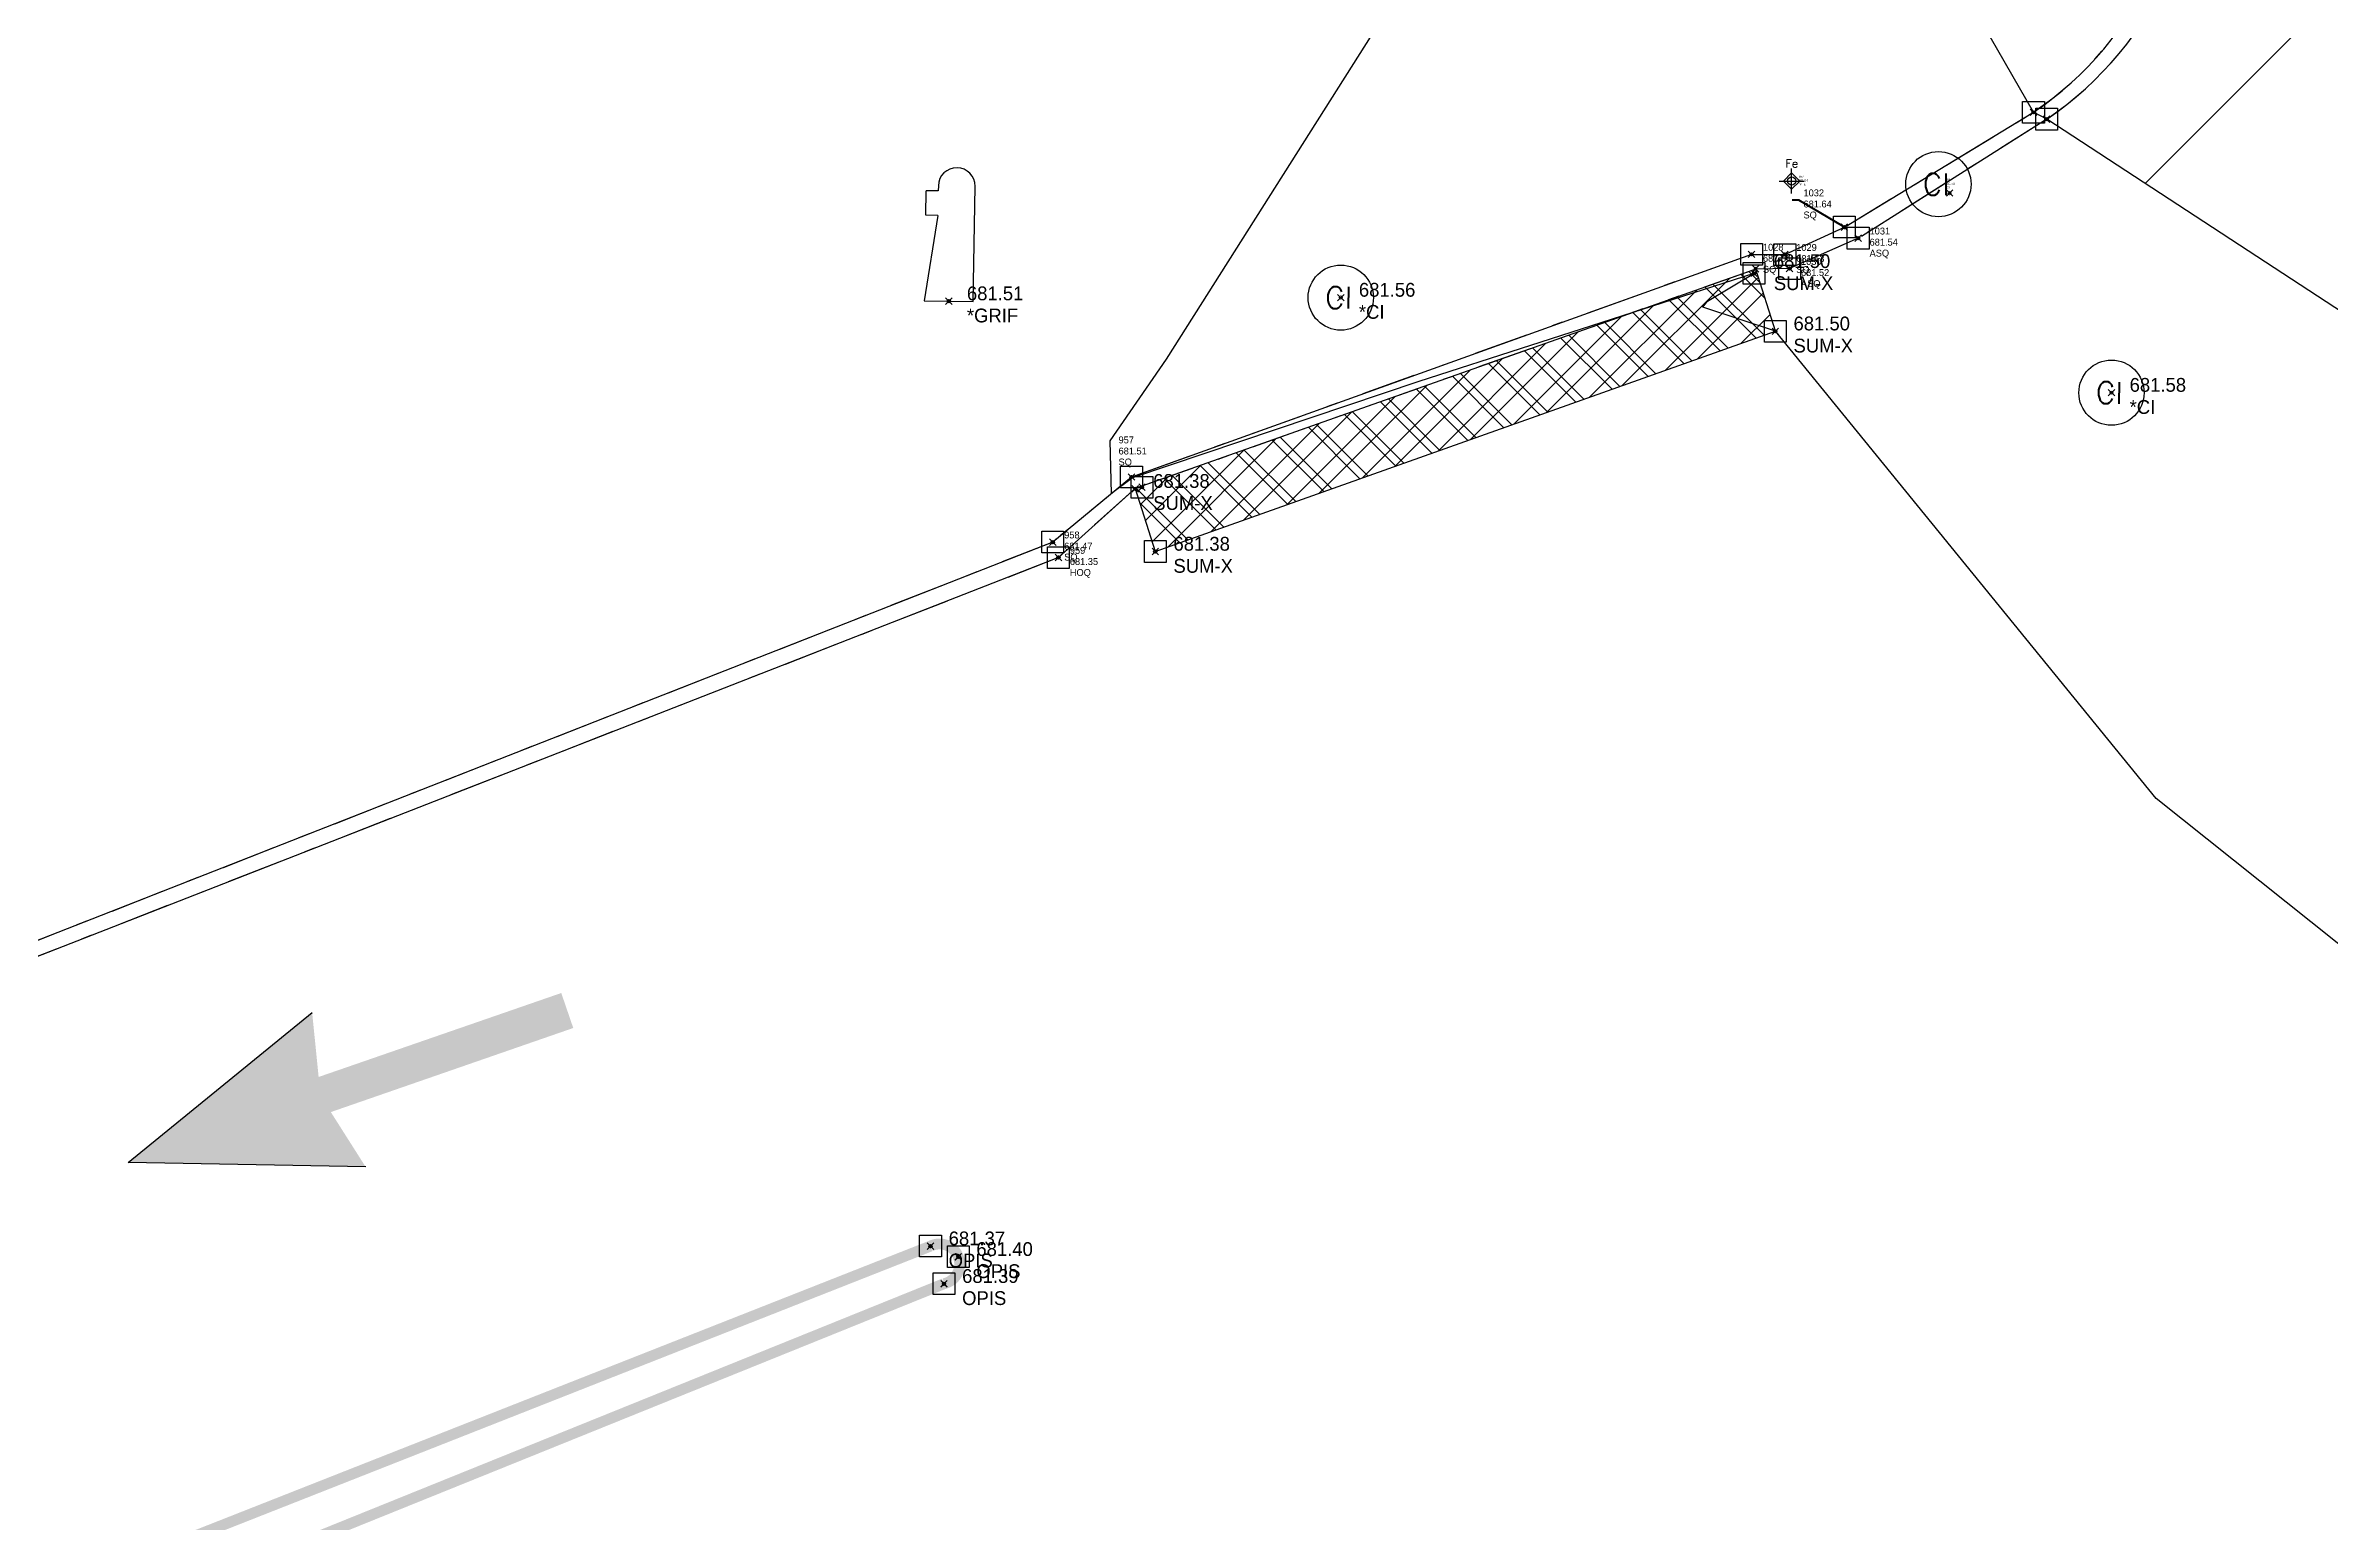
# Model space of a CAD drawing. Extents: x 350769 to 354978, y 6304672 to 6307963.
# Drawn here: x 352764.64 to 352785.66, y 6305500.54 to 6305514.13 of the extents above; entities that cross this region are included whole.
import ezdxf

# ---------------------------------------------------------------- set-up
doc = ezdxf.new("R2010")
doc.units = 0
doc.header["$PDMODE"] = 35
doc.header["$PDSIZE"] = 0.03
for name, pattern in [('CONTINUOS', [0]), ('DASHED', [19.05, 12.7, -6.35]), ('JPG_DASHDOT', [1, 0.5, -0.25, 0, -0.25])]:
    doc.linetypes.add(name, pattern=pattern)
doc.layers.get('0').update_dxf_attribs({"linetype": 'CONTINUOUS'})
for name, color, linetype in [('0-LEVANTAMIENTO 2020.SEP', 252, 'CONTINUOUS'), ('1-PAVIMENTO', 161, 'CONTINUOUS'), ('1-PAVIMENTO PINTURA', 7, 'DASHED'), ('1-SEÑALETICA', 2, 'CONTINUOUS'), ('1-SOLERA', 212, 'CONTINUOUS'), ('1-SUMIDERO', 190, 'CONTINUOUS'), ('2-ACHURADO JARDINERA', 252, 'CONTINUOUS'), ('2-ACHURADO VEREDA', 252, 'CONTINUOUS'), ('C-TINN', 5, 'CONTINUOUS'), ('C-TOPO-MINR', 8, 'CONTINUOUS'), ('TOP-URB-SOLERAS', 2, 'JPG_DASHDOT'), ('V-NODE - 2013', 4, 'CONTINUOUS'), ('V-NODE DIC 2005', 4, 'CONTINUOUS'), ('V-NODE-TEXT', 1, 'CONTINUOUS'), ('V-NODE-TEXT 2013', 2, 'CONTINUOUS'), ('V-NODE-TEXT DIC 2005', 2, 'CONTINUOUS'), ('Z-CI', 253, 'CONTINUOUS'), ('Z-CR', 253, 'CONTINUOUS'), ('Z-GRIF', 253, 'CONTINUOUS'), ('Z-PFE', 253, 'CONTINUOUS')]:
    doc.layers.add(name, color=color, linetype=linetype)
doc.layers.add('0_ASD_TOPOGRAFIA_ELEMENTOS', color=7, linetype='CONTINUOS', lineweight=5, true_color=0xbdbdbd)
doc.styles.add('ROMANS', font='romans.shx', dxfattribs={"width": 0.65})
doc.dimstyles.get("Standard").update_dxf_attribs({"dimtxt": 0.18, "dimasz": 0.18, "dimexe": 0.18, "dimexo": 0.0625, "dimgap": 0.09, "dimtad": 0, "dimtih": 1, "dimtoh": 1, "dimdec": 4, "dimzin": 0, "dimdsep": 46, "dimtxsty": 'Standard', "dimcen": 0.09, "dimadec": 0, "dimazin": 0, "dimtfac": 1, "dimtdec": 4, "dimtofl": 0, "dimtmove": 0, "dimatfit": 3, "dimfxl": 1, "dimtolj": 1, "dimtzin": 0, "dimarcsym": 0})

# ---------------------------------------------------------------- blocks, each defined once
blk = doc.blocks.new('CI')
at = {"layer": 'Z-CI'}
blk.add_circle((0, 0), 1.2, dxfattribs=at)
at = {"layer": 'Z-CI', "style": 'ROMANS'}
blk.add_text('CI', height=0.8, rotation=360, dxfattribs=at).set_placement((-0.579, -0.402))
blk = doc.blocks.new('GRIF')
at = {"layer": 'Z-GRIF'}
for p, q in [((-0.281, 2.651), (-0.281, 2.531)), ((0.562, 0), (0.562, 2.651)), ((-0.562, 1.969), (-0.562, 2.531)), ((-0.281, 2.531), (-0.562, 2.531)), ((-0.281, 1.969), (-0.562, 0)), ((-0.281, 1.969), (-0.562, 1.969)), ((-0.562, 0), (0.562, 0))]:
    blk.add_line(p, q, dxfattribs=at)
blk.add_arc((0.141, 2.651), 0.422, 0, 180, dxfattribs=at)
blk.add_point((0, 0), dxfattribs=at)
blk = doc.blocks.new('A$C00085B3A')
at = {"layer": '1-SEÑALETICA'}
blk.add_hatch(color=256, dxfattribs=at).paths.add_polyline_path([(0.999, 1.408), (0.621, 1.281), (0.476, 2.848), (0.25, 2.828), (0.394, 1.26), (0, 1.316), (0.624, 0)])
for p, q in [((0.999, 1.408), (0.624, 0)), ((0.624, 0), (0, 1.316))]:
    blk.add_line(p, q, dxfattribs=at)
blk = doc.blocks.new('*U479', base_point=(352773.907, 6305509.56))
at = {"layer": 'V-NODE - 2013', "lineweight": -2}
blk.add_point((352773.907, 6305509.56), dxfattribs=at)
at = {"layer": 'V-NODE-TEXT 2013', "linetype": 'ByBlock', "char_height": 0.0635}
for s, insert, attachment_point in [('958', (352774.012, 6305509.593), 7), ('681.47', (352774.012, 6305509.555), 1), ('SQ', (352774.012, 6305509.454), 1)]:
    blk.add_mtext(s, dxfattribs=dict(at, insert=insert, attachment_point=attachment_point))
blk = doc.blocks.new('*U484', base_point=(352780.335, 6305512.208))
at = {"layer": 'V-NODE - 2013', "lineweight": -2}
blk.add_point((352780.335, 6305512.208), dxfattribs=at)
at = {"layer": 'V-NODE-TEXT 2013', "linetype": 'ByBlock', "char_height": 0.0635}
for s, insert, attachment_point in [('1028', (352780.44, 6305512.241), 7), ('SQ', (352780.44, 6305512.102), 1), ('681.64', (352780.44, 6305512.203), 1)]:
    blk.add_mtext(s, dxfattribs=dict(at, insert=insert, attachment_point=attachment_point))
blk = doc.blocks.new('*U485', base_point=(352780.641, 6305512.206))
at = {"layer": 'V-NODE - 2013', "lineweight": -2}
blk.add_point((352780.641, 6305512.206), dxfattribs=at)
at = {"layer": 'V-NODE-TEXT 2013', "linetype": 'ByBlock', "char_height": 0.0635}
for s, insert, attachment_point in [('1029', (352780.746, 6305512.239), 7), ('SQ', (352780.746, 6305512.1), 1), ('681.63', (352780.746, 6305512.201), 1)]:
    blk.add_mtext(s, dxfattribs=dict(at, insert=insert, attachment_point=attachment_point))
blk = doc.blocks.new('*U523', base_point=(352773.959, 6305509.418))
at = {"layer": 'V-NODE - 2013', "lineweight": -2}
blk.add_point((352773.959, 6305509.418), dxfattribs=at)
at = {"layer": 'V-NODE-TEXT 2013', "linetype": 'ByBlock', "char_height": 0.0635}
for s, insert, attachment_point in [('959', (352774.064, 6305509.451), 7), ('681.35', (352774.064, 6305509.413), 1), ('HOQ', (352774.064, 6305509.312), 1)]:
    blk.add_mtext(s, dxfattribs=dict(at, insert=insert, attachment_point=attachment_point))
blk = doc.blocks.new('*U569', base_point=(352780.685, 6305512.077))
at = {"layer": 'V-NODE - 2013', "lineweight": -2}
blk.add_point((352780.685, 6305512.077), dxfattribs=at)
at = {"layer": 'V-NODE-TEXT 2013', "linetype": 'ByBlock', "char_height": 0.0635}
for s, insert, attachment_point in [('681.52', (352780.79, 6305512.072), 1), ('1030', (352780.79, 6305512.11), 7), ('ASQ', (352780.79, 6305511.971), 1)]:
    blk.add_mtext(s, dxfattribs=dict(at, insert=insert, attachment_point=attachment_point))
blk = doc.blocks.new('*U570', base_point=(352781.316, 6305512.357))
at = {"layer": 'V-NODE - 2013', "lineweight": -2}
blk.add_point((352781.316, 6305512.357), dxfattribs=at)
at = {"layer": 'V-NODE-TEXT 2013', "linetype": 'ByBlock', "char_height": 0.0635}
for s, insert, attachment_point in [('ASQ', (352781.421, 6305512.251), 1), ('681.54', (352781.421, 6305512.352), 1), ('1031', (352781.421, 6305512.39), 7)]:
    blk.add_mtext(s, dxfattribs=dict(at, insert=insert, attachment_point=attachment_point))
blk = doc.blocks.new('PFE')
for p, q in [((-1.22, 0), (1.22, 0)), ((0, 0.79), (-0.79, 0)), ((-0.79, 0), (0, -0.79)), ((0, -1.22), (0, 1.22)), ((0.79, 0), (0, 0.79)), ((0, -0.79), (0.79, 0))]:
    blk.add_line(p, q)
blk.add_circle((0, 0), 0.397)
at = {"style": 'ROMANS'}
blk.add_text('Fe', height=0.8, dxfattribs=at).set_placement((-0.6, 1.31))
blk = doc.blocks.new('*U772', base_point=(352780.704, 6305512.883))
at = {"layer": 'Z-PFE', "linetype": 'ByBlock', "lineweight": -2, "xscale": 0.09408068854547572, "yscale": 0.09408068854547572, "zscale": 0.09408068854547572}
blk.add_blockref('PFE', (352780.704, 6305512.883), dxfattribs=at)
at = {"layer": 'V-NODE-TEXT', "linetype": 'ByBlock', "char_height": 0.02}
for s, insert, attachment_point in [('687', (352780.769, 6305512.923), 4), ('681.54', (352780.769, 6305512.898), 1), ('°PFE', (352780.769, 6305512.853), 4)]:
    blk.add_mtext(s, dxfattribs=dict(at, insert=insert, attachment_point=attachment_point))
blk = doc.blocks.new('*U802', base_point=(352782.054, 6305512.854))
at = {"layer": 'Z-CI', "linetype": 'ByBlock', "lineweight": -2, "xscale": 0.25, "yscale": 0.25, "zscale": 0.25}
blk.add_blockref('CI', (352782.054, 6305512.854), dxfattribs=at)
at = {"layer": 'V-NODE-TEXT', "linetype": 'ByBlock', "char_height": 0.02}
for s, insert, attachment_point in [('686', (352782.119, 6305512.894), 4), ('681.54', (352782.119, 6305512.869), 1), ('°CI', (352782.119, 6305512.824), 4)]:
    blk.add_mtext(s, dxfattribs=dict(at, insert=insert, attachment_point=attachment_point))
blk = doc.blocks.new('*U1327')
at = {"color": 0, "linetype": 'ByBlock', "lineweight": -2, "transparency": 16777216}
blk.add_point((0, 0), dxfattribs=at)
blk = doc.blocks.new('*U3364', base_point=(352772.969, 6305502.678))
at = {"layer": 'V-NODE-TEXT DIC 2005', "linetype": 'ByBlock', "char_height": 0.127}
for s, insert, attachment_point in [('681.39', (352773.136, 6305502.749), 4), ('OPIS', (352773.136, 6305502.61), 1)]:
    blk.add_mtext(s, dxfattribs=dict(at, insert=insert, attachment_point=attachment_point))
blk = doc.blocks.new('*U3365', base_point=(352772.969, 6305502.678))
at = {"layer": 'V-NODE-TEXT DIC 2005', "color": 2, "lineweight": -2}
blk.add_blockref('*U3364', (352772.969, 6305502.678), dxfattribs=at)
blk = doc.blocks.new('*U3362', base_point=(352772.845, 6305503.024))
at = {"layer": 'V-NODE-TEXT DIC 2005', "linetype": 'ByBlock', "char_height": 0.127}
for s, insert, attachment_point in [('681.37', (352773.012, 6305503.095), 4), ('OPIS', (352773.012, 6305502.956), 1)]:
    blk.add_mtext(s, dxfattribs=dict(at, insert=insert, attachment_point=attachment_point))
blk = doc.blocks.new('*U3363', base_point=(352772.845, 6305503.024))
at = {"layer": 'V-NODE-TEXT DIC 2005', "color": 2, "lineweight": -2}
blk.add_blockref('*U3362', (352772.845, 6305503.024), dxfattribs=at)
blk = doc.blocks.new('*U3340', base_point=(352773.1, 6305502.926))
at = {"layer": 'V-NODE-TEXT DIC 2005', "linetype": 'ByBlock', "char_height": 0.127}
for s, insert, attachment_point in [('681.40', (352773.267, 6305502.997), 4), ('OPIS', (352773.267, 6305502.858), 1)]:
    blk.add_mtext(s, dxfattribs=dict(at, insert=insert, attachment_point=attachment_point))
blk = doc.blocks.new('*U3341', base_point=(352773.1, 6305502.926))
at = {"layer": 'V-NODE-TEXT DIC 2005', "color": 2, "lineweight": -2}
blk.add_blockref('*U3340', (352773.1, 6305502.926), dxfattribs=at)
blk = doc.blocks.new('*U2040', base_point=(352780.435, 6305512.017))
at = {"layer": 'V-NODE-TEXT DIC 2005', "linetype": 'ByBlock', "char_height": 0.127}
for s, insert, attachment_point in [('681.50', (352780.602, 6305512.088), 4), ('SUM-X', (352780.602, 6305511.949), 1)]:
    blk.add_mtext(s, dxfattribs=dict(at, insert=insert, attachment_point=attachment_point))
blk = doc.blocks.new('*U2041', base_point=(352780.435, 6305512.017))
at = {"layer": 'V-NODE-TEXT DIC 2005', "color": 2, "lineweight": -2}
blk.add_blockref('*U2040', (352780.435, 6305512.017), dxfattribs=at)
blk = doc.blocks.new('*U2038', base_point=(352780.616, 6305511.443))
at = {"layer": 'V-NODE-TEXT DIC 2005', "linetype": 'ByBlock', "char_height": 0.127}
for s, insert, attachment_point in [('681.50', (352780.783, 6305511.514), 4), ('SUM-X', (352780.783, 6305511.375), 1)]:
    blk.add_mtext(s, dxfattribs=dict(at, insert=insert, attachment_point=attachment_point))
blk = doc.blocks.new('*U2039', base_point=(352780.616, 6305511.443))
at = {"layer": 'V-NODE-TEXT DIC 2005', "color": 2, "lineweight": -2}
blk.add_blockref('*U2038', (352780.616, 6305511.443), dxfattribs=at)
blk = doc.blocks.new('*U2036', base_point=(352774.726, 6305509.994))
at = {"layer": 'V-NODE-TEXT DIC 2005', "linetype": 'ByBlock', "char_height": 0.127}
for s, insert, attachment_point in [('681.38', (352774.893, 6305510.065), 4), ('SUM-X', (352774.893, 6305509.926), 1)]:
    blk.add_mtext(s, dxfattribs=dict(at, insert=insert, attachment_point=attachment_point))
blk = doc.blocks.new('*U2037', base_point=(352774.726, 6305509.994))
at = {"layer": 'V-NODE-TEXT DIC 2005', "color": 2, "lineweight": -2}
blk.add_blockref('*U2036', (352774.726, 6305509.994), dxfattribs=at)
blk = doc.blocks.new('*U2034', base_point=(352774.912, 6305509.416))
at = {"layer": 'V-NODE-TEXT DIC 2005', "linetype": 'ByBlock', "char_height": 0.127}
for s, insert, attachment_point in [('681.38', (352775.079, 6305509.487), 4), ('SUM-X', (352775.079, 6305509.348), 1)]:
    blk.add_mtext(s, dxfattribs=dict(at, insert=insert, attachment_point=attachment_point))
blk = doc.blocks.new('*U2035', base_point=(352774.912, 6305509.416))
at = {"layer": 'V-NODE-TEXT DIC 2005', "color": 2, "lineweight": -2}
blk.add_blockref('*U2034', (352774.912, 6305509.416), dxfattribs=at)
blk = doc.blocks.new('*U1618', base_point=(352776.618, 6305511.753))
at = {"layer": 'V-NODE-TEXT DIC 2005', "linetype": 'ByBlock', "char_height": 0.127}
for s, insert, attachment_point in [('681.56', (352776.785, 6305511.824), 4), ('*CI', (352776.785, 6305511.685), 1)]:
    blk.add_mtext(s, dxfattribs=dict(at, insert=insert, attachment_point=attachment_point))
blk = doc.blocks.new('*U1619', base_point=(352776.618, 6305511.753))
at = {"layer": 'V-NODE-TEXT DIC 2005', "color": 2, "lineweight": -2}
blk.add_blockref('*U1618', (352776.618, 6305511.753), dxfattribs=at)
blk = doc.blocks.new('*U1614', base_point=(352783.708, 6305510.879))
at = {"layer": 'V-NODE-TEXT DIC 2005', "linetype": 'ByBlock', "char_height": 0.127}
for s, insert, attachment_point in [('681.58', (352783.875, 6305510.95), 4), ('*CI', (352783.875, 6305510.811), 1)]:
    blk.add_mtext(s, dxfattribs=dict(at, insert=insert, attachment_point=attachment_point))
blk = doc.blocks.new('*U1615', base_point=(352783.708, 6305510.879))
at = {"layer": 'V-NODE-TEXT DIC 2005', "color": 2, "lineweight": -2}
blk.add_blockref('*U1614', (352783.708, 6305510.879), dxfattribs=at)
blk = doc.blocks.new('*U1502', base_point=(352773.012, 6305511.72))
at = {"layer": 'V-NODE-TEXT DIC 2005', "linetype": 'ByBlock', "char_height": 0.127}
for s, insert, attachment_point in [('681.51', (352773.179, 6305511.791), 4), ('*GRIF', (352773.179, 6305511.652), 1)]:
    blk.add_mtext(s, dxfattribs=dict(at, insert=insert, attachment_point=attachment_point))
blk = doc.blocks.new('*U1503', base_point=(352773.012, 6305511.72))
at = {"layer": 'V-NODE-TEXT DIC 2005', "color": 2, "lineweight": -2}
blk.add_blockref('*U1502', (352773.012, 6305511.72), dxfattribs=at)
blk = doc.blocks.new('*U4737', base_point=(352773.907, 6305509.56))
at = {"layer": 'V-NODE - 2013', "lineweight": -2}
blk.add_point((352773.907, 6305509.56), dxfattribs=at)
at = {"layer": 'V-NODE-TEXT 2013', "linetype": 'ByBlock', "char_height": 0.0635}
for s, insert, attachment_point in [('958', (352774.012, 6305509.593), 7), ('681.47', (352774.012, 6305509.555), 1), ('SQ', (352774.012, 6305509.454), 1)]:
    blk.add_mtext(s, dxfattribs=dict(at, insert=insert, attachment_point=attachment_point))
blk = doc.blocks.new('*U4742', base_point=(352780.335, 6305512.208))
at = {"layer": 'V-NODE - 2013', "lineweight": -2}
blk.add_point((352780.335, 6305512.208), dxfattribs=at)
at = {"layer": 'V-NODE-TEXT 2013', "linetype": 'ByBlock', "char_height": 0.0635}
for s, insert, attachment_point in [('1028', (352780.44, 6305512.241), 7), ('SQ', (352780.44, 6305512.102), 1), ('681.64', (352780.44, 6305512.203), 1)]:
    blk.add_mtext(s, dxfattribs=dict(at, insert=insert, attachment_point=attachment_point))
blk = doc.blocks.new('*U4743', base_point=(352780.641, 6305512.206))
at = {"layer": 'V-NODE - 2013', "lineweight": -2}
blk.add_point((352780.641, 6305512.206), dxfattribs=at)
at = {"layer": 'V-NODE-TEXT 2013', "linetype": 'ByBlock', "char_height": 0.0635}
for s, insert, attachment_point in [('1029', (352780.746, 6305512.239), 7), ('SQ', (352780.746, 6305512.1), 1), ('681.63', (352780.746, 6305512.201), 1)]:
    blk.add_mtext(s, dxfattribs=dict(at, insert=insert, attachment_point=attachment_point))
blk = doc.blocks.new('*U4781', base_point=(352773.959, 6305509.418))
at = {"layer": 'V-NODE - 2013', "lineweight": -2}
blk.add_point((352773.959, 6305509.418), dxfattribs=at)
at = {"layer": 'V-NODE-TEXT 2013', "linetype": 'ByBlock', "char_height": 0.0635}
for s, insert, attachment_point in [('959', (352774.064, 6305509.451), 7), ('681.35', (352774.064, 6305509.413), 1), ('HOQ', (352774.064, 6305509.312), 1)]:
    blk.add_mtext(s, dxfattribs=dict(at, insert=insert, attachment_point=attachment_point))
blk = doc.blocks.new('*U4827', base_point=(352780.685, 6305512.077))
at = {"layer": 'V-NODE - 2013', "lineweight": -2}
blk.add_point((352780.685, 6305512.077), dxfattribs=at)
at = {"layer": 'V-NODE-TEXT 2013', "linetype": 'ByBlock', "char_height": 0.0635}
for s, insert, attachment_point in [('681.52', (352780.79, 6305512.072), 1), ('1030', (352780.79, 6305512.11), 7), ('ASQ', (352780.79, 6305511.971), 1)]:
    blk.add_mtext(s, dxfattribs=dict(at, insert=insert, attachment_point=attachment_point))
blk = doc.blocks.new('*U4828', base_point=(352781.316, 6305512.357))
at = {"layer": 'V-NODE - 2013', "lineweight": -2}
blk.add_point((352781.316, 6305512.357), dxfattribs=at)
at = {"layer": 'V-NODE-TEXT 2013', "linetype": 'ByBlock', "char_height": 0.0635}
for s, insert, attachment_point in [('ASQ', (352781.421, 6305512.251), 1), ('681.54', (352781.421, 6305512.352), 1), ('1031', (352781.421, 6305512.39), 7)]:
    blk.add_mtext(s, dxfattribs=dict(at, insert=insert, attachment_point=attachment_point))
blk = doc.blocks.new('*U5051', base_point=(352780.704, 6305512.883))
at = {"layer": 'Z-PFE', "linetype": 'ByBlock', "lineweight": -2, "xscale": 0.09408068854547572, "yscale": 0.09408068854547572, "zscale": 0.09408068854547572}
blk.add_blockref('PFE', (352780.704, 6305512.883), dxfattribs=at)
at = {"layer": 'V-NODE-TEXT', "linetype": 'ByBlock', "char_height": 0.02}
for s, insert, attachment_point in [('687', (352780.769, 6305512.923), 4), ('681.54', (352780.769, 6305512.898), 1), ('°PFE', (352780.769, 6305512.853), 4)]:
    blk.add_mtext(s, dxfattribs=dict(at, insert=insert, attachment_point=attachment_point))
blk = doc.blocks.new('*U5081', base_point=(352782.054, 6305512.854))
at = {"layer": 'Z-CI', "linetype": 'ByBlock', "lineweight": -2, "xscale": 0.25, "yscale": 0.25, "zscale": 0.25}
blk.add_blockref('CI', (352782.054, 6305512.854), dxfattribs=at)
at = {"layer": 'V-NODE-TEXT', "linetype": 'ByBlock', "char_height": 0.02}
for s, insert, attachment_point in [('686', (352782.119, 6305512.894), 4), ('681.54', (352782.119, 6305512.869), 1), ('°CI', (352782.119, 6305512.824), 4)]:
    blk.add_mtext(s, dxfattribs=dict(at, insert=insert, attachment_point=attachment_point))
blk = doc.blocks.new('*U486', base_point=(352781.189, 6305512.459))
at = {"layer": 'V-NODE - 2013', "lineweight": -2}
blk.add_point((352781.189, 6305512.459), dxfattribs=at)
at = {"layer": 'V-NODE-TEXT 2013', "linetype": 'ByBlock', "char_height": 0.0635}
for s, insert, attachment_point in [('681.64', (352780.813, 6305512.703), 1), ('1032', (352780.813, 6305512.741), 7), ('SQ', (352780.813, 6305512.602), 1)]:
    blk.add_mtext(s, dxfattribs=dict(at, insert=insert, attachment_point=attachment_point))
at = {"layer": 'V-NODE-TEXT 2013', "linetype": 'ByBlock'}
blk.add_leader([(352781.175, 6305512.467), (352780.771, 6305512.708), (352780.709, 6305512.708)], dimstyle='Standard', override={"dimscale": 1, "dimasz": 0.0625, "dimclrd": 256, "dimlwd": 65535}, dxfattribs=at)
blk = doc.blocks.new('*U4744', base_point=(352781.189, 6305512.459))
at = {"layer": 'V-NODE - 2013', "lineweight": -2}
blk.add_point((352781.189, 6305512.459), dxfattribs=at)
at = {"layer": 'V-NODE-TEXT 2013', "linetype": 'ByBlock', "char_height": 0.0635}
for s, insert, attachment_point in [('681.64', (352780.813, 6305512.703), 1), ('1032', (352780.813, 6305512.741), 7), ('SQ', (352780.813, 6305512.602), 1)]:
    blk.add_mtext(s, dxfattribs=dict(at, insert=insert, attachment_point=attachment_point))
at = {"layer": 'V-NODE-TEXT 2013', "linetype": 'ByBlock'}
blk.add_leader([(352781.175, 6305512.467), (352780.771, 6305512.708), (352780.709, 6305512.708)], dimstyle='Standard', override={"dimscale": 1, "dimasz": 0.0625, "dimclrd": 256, "dimlwd": 65535}, dxfattribs=at)
blk = doc.blocks.new('TOPOGRAFIA')
at = {"layer": '1-SUMIDERO', "true_color": 0xbdbdbd}
h = blk.add_hatch(dxfattribs=at)
h.set_pattern_fill('ANSI37', color=9, scale=0.1)
h.set_pattern_definition([(45, (38000, -3000), (-0.224506403027, 0.224506403027), []), (135, (38000, -3000), (-0.224506403027, -0.224506403027), [])])
h.paths.add_polyline_path([(390774.664, 6302510.052), (390774.85, 6302509.474), (390780.554, 6302511.5), (390780.373, 6302512.073)])
at = {"layer": '1-PAVIMENTO', "color": 9, "true_color": 0xbdbdbd}
for p, q in [((390783.05, 6302513.452), (390781.346, 6302512.373)), ((390781.316, 6302512.357), (390780.685, 6302512.077)), ((390780.373, 6302512.073), (390774.664, 6302510.052)), ((390780.685, 6302512.077), (390780.373, 6302512.073)), ((390774.664, 6302510.052), (390773.959, 6302509.418)), ((390773.959, 6302509.418), (390760.642, 6302504.214))]:
    blk.add_line(p, q, dxfattribs=at)
at = {"layer": '1-PAVIMENTO', "color": 9, "true_color": 0xbdbdbd, "flags": 128}
blk.add_lwpolyline([(390783.05, 6302513.452, 0.286234), (390784.427, 6302516.553), (390783.193, 6302520.625, 0.291511), (390781.338, 6302522.217), (390778.034, 6302522.055)], format="xyb", dxfattribs=at)
at = {"layer": '1-PAVIMENTO PINTURA', "color": 9, "true_color": 0xbdbdbd, "const_width": 0.1, "flags": 128}
blk.add_lwpolyline([(390772.906, 6302502.736), (390761.172, 6302497.993), (390750.478, 6302493.726), (390736.24, 6302487.922), (390724.482, 6302483.063), (390714.893, 6302478.216), (390701.926, 6302471.803), (390692.291, 6302467.785, -1.017343), (390691.481, 6302470.17), (390701.523, 6302474.242), (390714.26, 6302479.433), (390724.327, 6302483.54), (390737.129, 6302488.847), (390750.383, 6302494.213), (390761.081, 6302498.469), (390772.782, 6302503.082, -1.130732)], format="xyb", close=True, dxfattribs=at)
at = {"layer": '1-SOLERA', "color": 9, "true_color": 0xbdbdbd}
for p, q in [((390781.189, 6302512.459), (390782.929, 6302513.515)), ((390780.335, 6302512.208), (390774.631, 6302510.159)), ((390774.631, 6302510.159), (390773.907, 6302509.56)), ((390773.907, 6302509.56), (390760.567, 6302504.324))]:
    blk.add_line(p, q, dxfattribs=at)
at = {"layer": '1-SOLERA', "color": 9, "true_color": 0xbdbdbd, "flags": 128}
blk.add_lwpolyline([(390782.929, 6302513.515, 0.285976), (390784.273, 6302516.511), (390783.01, 6302520.598, 0.293046), (390781.229, 6302522.101), (390778.101, 6302521.91)], format="xyb", dxfattribs=at)
blk.add_lwpolyline([(390780.335, 6302512.208), (390780.641, 6302512.206), (390781.189, 6302512.459)], dxfattribs=at)
at = {"layer": '1-SUMIDERO', "color": 9, "true_color": 0xbdbdbd, "flags": 128}
blk.add_lwpolyline([(390774.664, 6302510.052), (390774.85, 6302509.474), (390780.554, 6302511.5), (390780.373, 6302512.073), (390774.664, 6302510.052)], dxfattribs=at)
at = {"layer": 'C-TINN', "color": 9, "linetype": 'Continuous', "lineweight": -3, "true_color": 0xbdbdbd}
for points, elevation in [([(390782.829, 6302513.415), (390782.829, 6302513.615), (390783.029, 6302513.615), (390783.029, 6302513.415), (390782.829, 6302513.415)], 681.673), ([(390782.95, 6302513.352), (390782.95, 6302513.552), (390783.15, 6302513.552), (390783.15, 6302513.352), (390782.95, 6302513.352)], 681.587), ([(390781.089, 6302512.359), (390781.089, 6302512.559), (390781.289, 6302512.559), (390781.289, 6302512.359), (390781.089, 6302512.359)], 681.639), ([(390781.216, 6302512.257), (390781.216, 6302512.457), (390781.416, 6302512.457), (390781.416, 6302512.257), (390781.216, 6302512.257)], 681.535), ([(390780.235, 6302512.108), (390780.235, 6302512.308), (390780.435, 6302512.308), (390780.435, 6302512.108), (390780.235, 6302512.108)], 681.643), ([(390780.257, 6302511.933), (390780.257, 6302512.133), (390780.457, 6302512.133), (390780.457, 6302511.933), (390780.257, 6302511.933)], 681.5), ([(390780.541, 6302512.106), (390780.541, 6302512.306), (390780.741, 6302512.306), (390780.741, 6302512.106), (390780.541, 6302512.106)], 681.634), ([(390780.585, 6302511.977), (390780.585, 6302512.177), (390780.785, 6302512.177), (390780.785, 6302511.977), (390780.585, 6302511.977)], 681.519), ([(390780.454, 6302511.4), (390780.454, 6302511.6), (390780.654, 6302511.6), (390780.654, 6302511.4), (390780.454, 6302511.4)], 681.5), ([(390774.531, 6302510.059), (390774.531, 6302510.259), (390774.731, 6302510.259), (390774.731, 6302510.059), (390774.531, 6302510.059)], 681.511), ([(390774.628, 6302509.965), (390774.628, 6302510.165), (390774.828, 6302510.165), (390774.828, 6302509.965), (390774.628, 6302509.965)], 681.381), ([(390773.807, 6302509.46), (390773.807, 6302509.66), (390774.007, 6302509.66), (390774.007, 6302509.46), (390773.807, 6302509.46)], 681.468), ([(390773.859, 6302509.318), (390773.859, 6302509.518), (390774.059, 6302509.518), (390774.059, 6302509.318), (390773.859, 6302509.318)], 681.35), ([(390774.75, 6302509.374), (390774.75, 6302509.574), (390774.95, 6302509.574), (390774.95, 6302509.374), (390774.75, 6302509.374)], 681.38), ([(390772.682, 6302502.982), (390772.682, 6302503.182), (390772.882, 6302503.182), (390772.882, 6302502.982), (390772.682, 6302502.982)], 681.37), ([(390772.938, 6302502.884), (390772.938, 6302503.084), (390773.138, 6302503.084), (390773.138, 6302502.884), (390772.938, 6302502.884)], 681.4), ([(390772.806, 6302502.636), (390772.806, 6302502.836), (390773.006, 6302502.836), (390773.006, 6302502.636), (390772.806, 6302502.636)], 681.39)]:
    blk.add_lwpolyline(points, dxfattribs=dict(at, elevation=elevation))
for p in [(390782.929, 6302513.515, 681.673), (390783.05, 6302513.452, 681.587), (390781.189, 6302512.459, 681.639), (390781.316, 6302512.357, 681.535), (390780.335, 6302512.208, 681.643), (390780.641, 6302512.206, 681.634), (390780.357, 6302512.033, 681.5), (390780.685, 6302512.077, 681.519), (390780.554, 6302511.5, 681.5), (390774.631, 6302510.159, 681.511), (390774.728, 6302510.065, 681.381), (390773.907, 6302509.56, 681.468), (390773.959, 6302509.418, 681.35), (390774.85, 6302509.474, 681.38), (390772.782, 6302503.082, 681.37), (390773.038, 6302502.984, 681.4), (390772.906, 6302502.736, 681.39)]:
    blk.add_point(p, dxfattribs=at)
at = {"layer": 'C-TOPO-MINR', "color": 9, "linetype": 'Continuous', "lineweight": -3, "true_color": 0xbdbdbd, "elevation": 681.5}
blk.add_lwpolyline([(390791.203, 6302501.502), (390784.058, 6302507.201), (390780.554, 6302511.5), (390779.887, 6302511.721), (390779.929, 6302511.778), (390780.357, 6302512.033), (390777.275, 6302511.038), (390774.639, 6302510.151), (390774.446, 6302510.006), (390774.436, 6302510.492), (390774.952, 6302511.245), (390779.062, 6302517.735), (390782.991, 6302520.54), (390783.017, 6302520.574), (390783.658, 6302518.852), (390784.117, 6302517.577), (390786.462, 6302520.188)], dxfattribs=at)
at = {"layer": 'V-NODE - 2013', "color": 9, "lineweight": -2, "true_color": 0xbdbdbd}
blk.add_point((390774.631, 6302510.159), dxfattribs=at)
at = {"color": 9, "true_color": 0xbdbdbd}
for name, p in [('*U4744', (390781.189, 6302512.459)), ('*U4828', (390781.316, 6302512.357)), ('*U4742', (390780.335, 6302512.208)), ('*U4743', (390780.641, 6302512.206)), ('*U4827', (390780.685, 6302512.077)), ('*U4737', (390773.907, 6302509.56)), ('*U4781', (390773.959, 6302509.418))]:
    blk.add_blockref(name, p, dxfattribs=at)
at = {"layer": 'V-NODE DIC 2005', "color": 9, "lineweight": -2, "true_color": 0xbdbdbd, "rotation": 359.9963883938062}
for p in [(390782.157, 6302512.772), (390780.373, 6302512.074), (390772.95, 6302511.777), (390776.556, 6302511.81), (390780.554, 6302511.5), (390783.646, 6302510.935), (390774.664, 6302510.051), (390774.85, 6302509.473), (390772.782, 6302503.081), (390773.037, 6302502.983), (390772.906, 6302502.735)]:
    blk.add_blockref('*U1327', p, dxfattribs=at)
at = {"layer": 'V-NODE-TEXT DIC 2005', "color": 9, "lineweight": -2, "true_color": 0xbdbdbd, "rotation": 359.9963883938062}
for name, p in [('*U2041', (390780.373, 6302512.074)), ('*U1503', (390772.95, 6302511.777)), ('*U1619', (390776.556, 6302511.81)), ('*U2039', (390780.554, 6302511.5)), ('*U1615', (390783.646, 6302510.935)), ('*U2037', (390774.664, 6302510.051)), ('*U2035', (390774.85, 6302509.473)), ('*U3363', (390772.782, 6302503.081)), ('*U3341', (390773.037, 6302502.983)), ('*U3365', (390772.906, 6302502.735))]:
    blk.add_blockref(name, p, dxfattribs=at)
at = {"layer": 'Z-CI', "color": 9, "true_color": 0xbdbdbd}
blk.add_blockref('*U5081', (390782.054, 6302512.854), dxfattribs=at)
at = {"layer": 'Z-CI', "color": 9, "true_color": 0xbdbdbd, "xscale": 0.25, "yscale": 0.25, "zscale": 0.25, "rotation": 359.0901018221344}
for p in [(390776.556, 6302511.81), (390783.646, 6302510.935)]:
    blk.add_blockref('CI', p, dxfattribs=at)
at = {"layer": 'Z-CR', "color": 9, "true_color": 0xbdbdbd, "xscale": 1.500000000401604, "yscale": 1.500000000401604, "zscale": 1.500000000401604, "rotation": 283.8457899064657}
blk.add_blockref('A$C00085B3A', (390765.177, 6302504.76), dxfattribs=at)
at = {"layer": 'Z-GRIF', "color": 9, "true_color": 0xbdbdbd, "xscale": 0.4, "yscale": 0.4, "zscale": 0.4, "rotation": 359.090101839884}
blk.add_blockref('GRIF', (390772.95, 6302511.777), dxfattribs=at)
at = {"layer": 'Z-PFE', "color": 9, "true_color": 0xbdbdbd}
blk.add_blockref('*U5051', (390780.704, 6302512.883), dxfattribs=at)
at = {"layer": 'V-NODE-TEXT 2013', "color": 9, "linetype": 'ByBlock', "true_color": 0xbdbdbd, "char_height": 0.0635}
for s, insert, attachment_point in [('957', (390774.512, 6302510.468), 7), ('SQ', (390774.512, 6302510.329), 1), ('681.51', (390774.512, 6302510.43), 1)]:
    blk.add_mtext(s, dxfattribs=dict(at, insert=insert, attachment_point=attachment_point))

msp = doc.modelspace()

# ---------------------------------------------------------------- hatches: boundary and pattern name
at = {"layer": '0-LEVANTAMIENTO 2020.SEP'}
h = msp.add_hatch(dxfattribs=at)
h.set_pattern_fill('ANSI31', color=256)
h.paths.add_polyline_path([(352786.854, 6305570.328), (352789.559, 6305568.782), (352796.229, 6305563.036), (352796.394, 6305559.215), (352799.497, 6305544.587), (352801.562, 6305544.648), (352802.129, 6305542.952), (352804.138, 6305542.251), (352805.852, 6305542.013), (352807.818, 6305542.159), (352809.533, 6305542.539), (352812.285, 6305543.63), (352814.276, 6305543.31), (352814.959, 6305536.974), (352827.184, 6305536.576), (352863.395, 6305535.87), (352863.73, 6305535.71), (352863.65, 6305535.385), (352849.705, 6305519.489), (352837.089, 6305514.089), (352826.678, 6305509.881), (352813.927, 6305505.338), (352798.327, 6305503.46), (352783.05, 6305513.452), (352782.929, 6305513.515), (352778.101, 6305521.91), (352778.034, 6305522.055), (352777.821, 6305529.65), (352778.4, 6305538.745), (352778.623, 6305562.211)])
at = {"layer": '1-SUMIDERO'}
h = msp.add_hatch(dxfattribs=at)
h.set_pattern_fill('ANSI37', color=256, scale=0.1)
h.set_pattern_definition([(45, (0, 0), (-0.224506403027, 0.224506403027), []), (135, (0, 0), (-0.224506403027, -0.224506403027), [])])
h.paths.add_polyline_path([(352774.664, 6305510.052), (352774.85, 6305509.474), (352780.554, 6305511.5), (352780.373, 6305512.073)])
at = {"layer": '2-ACHURADO JARDINERA'}
h = msp.add_hatch(dxfattribs=at)
h.set_pattern_fill('CROSS', color=256, scale=0.25)
h.paths.add_polyline_path([(352807.58, 6305421.813), (352857.313, 6305432.478), (352902.068, 6305442.569), (352944.352, 6305451.754), (352994.7, 6305463.164), (353046.903, 6305475.514), (353092.39, 6305485.729), (353145.758, 6305497.876), (353144.258, 6305503.395), (353100.244, 6305493.41), (353059.279, 6305483.986), (353001.811, 6305470.928), (352950.675, 6305459.264), (352912.85, 6305450.546), (352850.724, 6305436.562), (352806.099, 6305426.903), (352769.806, 6305419.924), (352732.226, 6305412.88), (352692.279, 6305405.033), (352665.568, 6305399.969), (352618.739, 6305391.031, 0.354627), (352616.291, 6305386.209), (352665.262, 6305394.306), (352713.933, 6305403.621), (352757.54, 6305411.682)])
at = {"layer": '2-ACHURADO VEREDA'}
h = msp.add_hatch(dxfattribs=at)
h.set_pattern_fill('ANSI32', color=256, scale=0.09)
h.paths.add_polyline_path([(352778.513, 6305530.641), (352778.682, 6305530.165, 0.30076), (352781.877, 6305535.88), (352781.417, 6305539.545), (352780.967, 6305539.483), (352779.696, 6305548.344), (352778.207, 6305548.171), (352779.429, 6305539.404), (352778.4, 6305538.745), (352779.051, 6305534.166), (352777.12, 6305533.349), (352776.949, 6305533.635), (352767.175, 6305529.661), (352757.695, 6305525.376), (352748.002, 6305520.893), (352737.888, 6305516.144), (352730.032, 6305512.591), (352725.232, 6305511.131), (352711.741, 6305505.751), (352701.822, 6305501.812), (352688.808, 6305496.674), (352675.378, 6305491.326), (352662.77, 6305486.309), (352650.76, 6305481.531), (352641.08, 6305477.675), (352632.611, 6305474.335), (352623.668, 6305470.801), (352617.537, 6305468.424), (352605.764, 6305463.41), (352608.355, 6305461.211), (352618.346, 6305465.146), (352624.871, 6305467.668), (352633.825, 6305471.211), (352642.415, 6305474.593), (352652.307, 6305478.512), (352664.168, 6305483.169), (352676.565, 6305488.051), (352690.331, 6305493.466), (352703.095, 6305498.55), (352713.345, 6305502.582), (352726.41, 6305507.725), (352731.324, 6305509.731), (352740.236, 6305513.341), (352747.826, 6305516.788), (352758.93, 6305522.123), (352768.406, 6305526.356)])

# ---------------------------------------------------------------- linework, layer by layer
at = {"layer": '0-LEVANTAMIENTO 2020.SEP', "flags": 128}
msp.add_lwpolyline([(352813.927, 6305505.338), (352798.327, 6305503.46), (352783.05, 6305513.452), (352782.929, 6305513.515), (352778.101, 6305521.91), (352778.034, 6305522.055), (352777.821, 6305529.65), (352778.4, 6305538.745), (352778.623, 6305562.211), (352786.854, 6305570.328)], dxfattribs=at)
at = {"layer": '1-PAVIMENTO PINTURA', "const_width": 0.1, "flags": 128}
msp.add_lwpolyline([(352772.906, 6305502.736), (352761.172, 6305497.993), (352750.478, 6305493.726), (352736.24, 6305487.922), (352724.482, 6305483.063), (352714.893, 6305478.216), (352701.926, 6305471.803), (352692.291, 6305467.785, -1.017343), (352691.481, 6305470.17), (352701.523, 6305474.242), (352714.26, 6305479.433), (352724.327, 6305483.54), (352737.129, 6305488.847), (352750.383, 6305494.213), (352761.081, 6305498.469), (352772.782, 6305503.082, -1.130732)], format="xyb", close=True, dxfattribs=at)
at = {"layer": '1-SUMIDERO', "flags": 128}
msp.add_lwpolyline([(352774.664, 6305510.052), (352774.85, 6305509.474), (352780.554, 6305511.5), (352780.373, 6305512.073), (352774.664, 6305510.052)], dxfattribs=at)
at = {"layer": 'TOP-URB-SOLERAS'}
for p, q in [((352781.189, 6305512.459), (352782.929, 6305513.515)), ((352783.05, 6305513.452), (352781.346, 6305512.373)), ((352781.316, 6305512.357), (352780.685, 6305512.077)), ((352780.335, 6305512.208), (352774.631, 6305510.159)), ((352780.373, 6305512.073), (352774.664, 6305510.052)), ((352780.685, 6305512.077), (352780.373, 6305512.073)), ((352774.631, 6305510.159), (352773.907, 6305509.56)), ((352774.664, 6305510.052), (352773.959, 6305509.418)), ((352773.907, 6305509.56), (352760.567, 6305504.324)), ((352773.959, 6305509.418), (352760.642, 6305504.214))]:
    msp.add_line(p, q, dxfattribs=at)
at = {"layer": 'TOP-URB-SOLERAS', "flags": 128}
for points in [[(352783.05, 6305513.452, 0.286234), (352784.427, 6305516.553), (352783.193, 6305520.625, 0.291511), (352781.338, 6305522.217), (352778.034, 6305522.055)], [(352782.929, 6305513.515, 0.285976), (352784.273, 6305516.511), (352783.01, 6305520.598, 0.293046), (352781.229, 6305522.101), (352778.101, 6305521.91)]]:
    msp.add_lwpolyline(points, format="xyb", dxfattribs=at)
msp.add_lwpolyline([(352780.335, 6305512.208), (352780.641, 6305512.206), (352781.189, 6305512.459)], dxfattribs=at)
at = {"layer": 'V-NODE - 2013', "lineweight": -2}
msp.add_point((352774.631, 6305510.159), dxfattribs=at)

# ---------------------------------------------------------------- block references
for name, p in [('*U486', (352781.189, 6305512.459)), ('*U484', (352780.335, 6305512.208)), ('*U485', (352780.641, 6305512.206)), ('*U570', (352781.316, 6305512.357)), ('*U569', (352780.685, 6305512.077)), ('*U479', (352773.907, 6305509.56)), ('*U523', (352773.959, 6305509.418))]:
    msp.add_blockref(name, p)
at = {"layer": 'Z-CI'}
msp.add_blockref('*U802', (352782.054, 6305512.854), dxfattribs=at)
at = {"layer": 'Z-CI', "xscale": 0.25, "yscale": 0.25, "zscale": 0.25, "rotation": 359.0901018221344}
for p in [(352776.556, 6305511.81), (352783.646, 6305510.935)]:
    msp.add_blockref('CI', p, dxfattribs=at)
at = {"layer": 'Z-CR', "xscale": 1.500000000401604, "yscale": 1.500000000401604, "zscale": 1.500000000401604, "rotation": 283.8457899064657}
msp.add_blockref('A$C00085B3A', (352765.177, 6305504.76), dxfattribs=at)
at = {"layer": 'Z-GRIF', "xscale": 0.4, "yscale": 0.4, "zscale": 0.4, "rotation": 359.090101839884}
msp.add_blockref('GRIF', (352772.95, 6305511.777), dxfattribs=at)
at = {"layer": 'Z-PFE'}
msp.add_blockref('*U772', (352780.704, 6305512.883), dxfattribs=at)

# ---------------------------------------------------------------- texts
at = {"layer": 'V-NODE-TEXT 2013', "linetype": 'ByBlock', "char_height": 0.0635}
for s, insert, attachment_point in [('957', (352774.512, 6305510.468), 7), ('681.51', (352774.512, 6305510.43), 1), ('SQ', (352774.512, 6305510.329), 1)]:
    msp.add_mtext(s, dxfattribs=dict(at, insert=insert, attachment_point=attachment_point))

# ---------------------------------------------------------------- next in the draw order: block references
at = {"layer": '0_ASD_TOPOGRAFIA_ELEMENTOS', "color": 30, "true_color": 0xf26507}
msp.add_blockref('TOPOGRAFIA', (-38000, 3000), dxfattribs=at)

doc.saveas('drawing.dxf')
